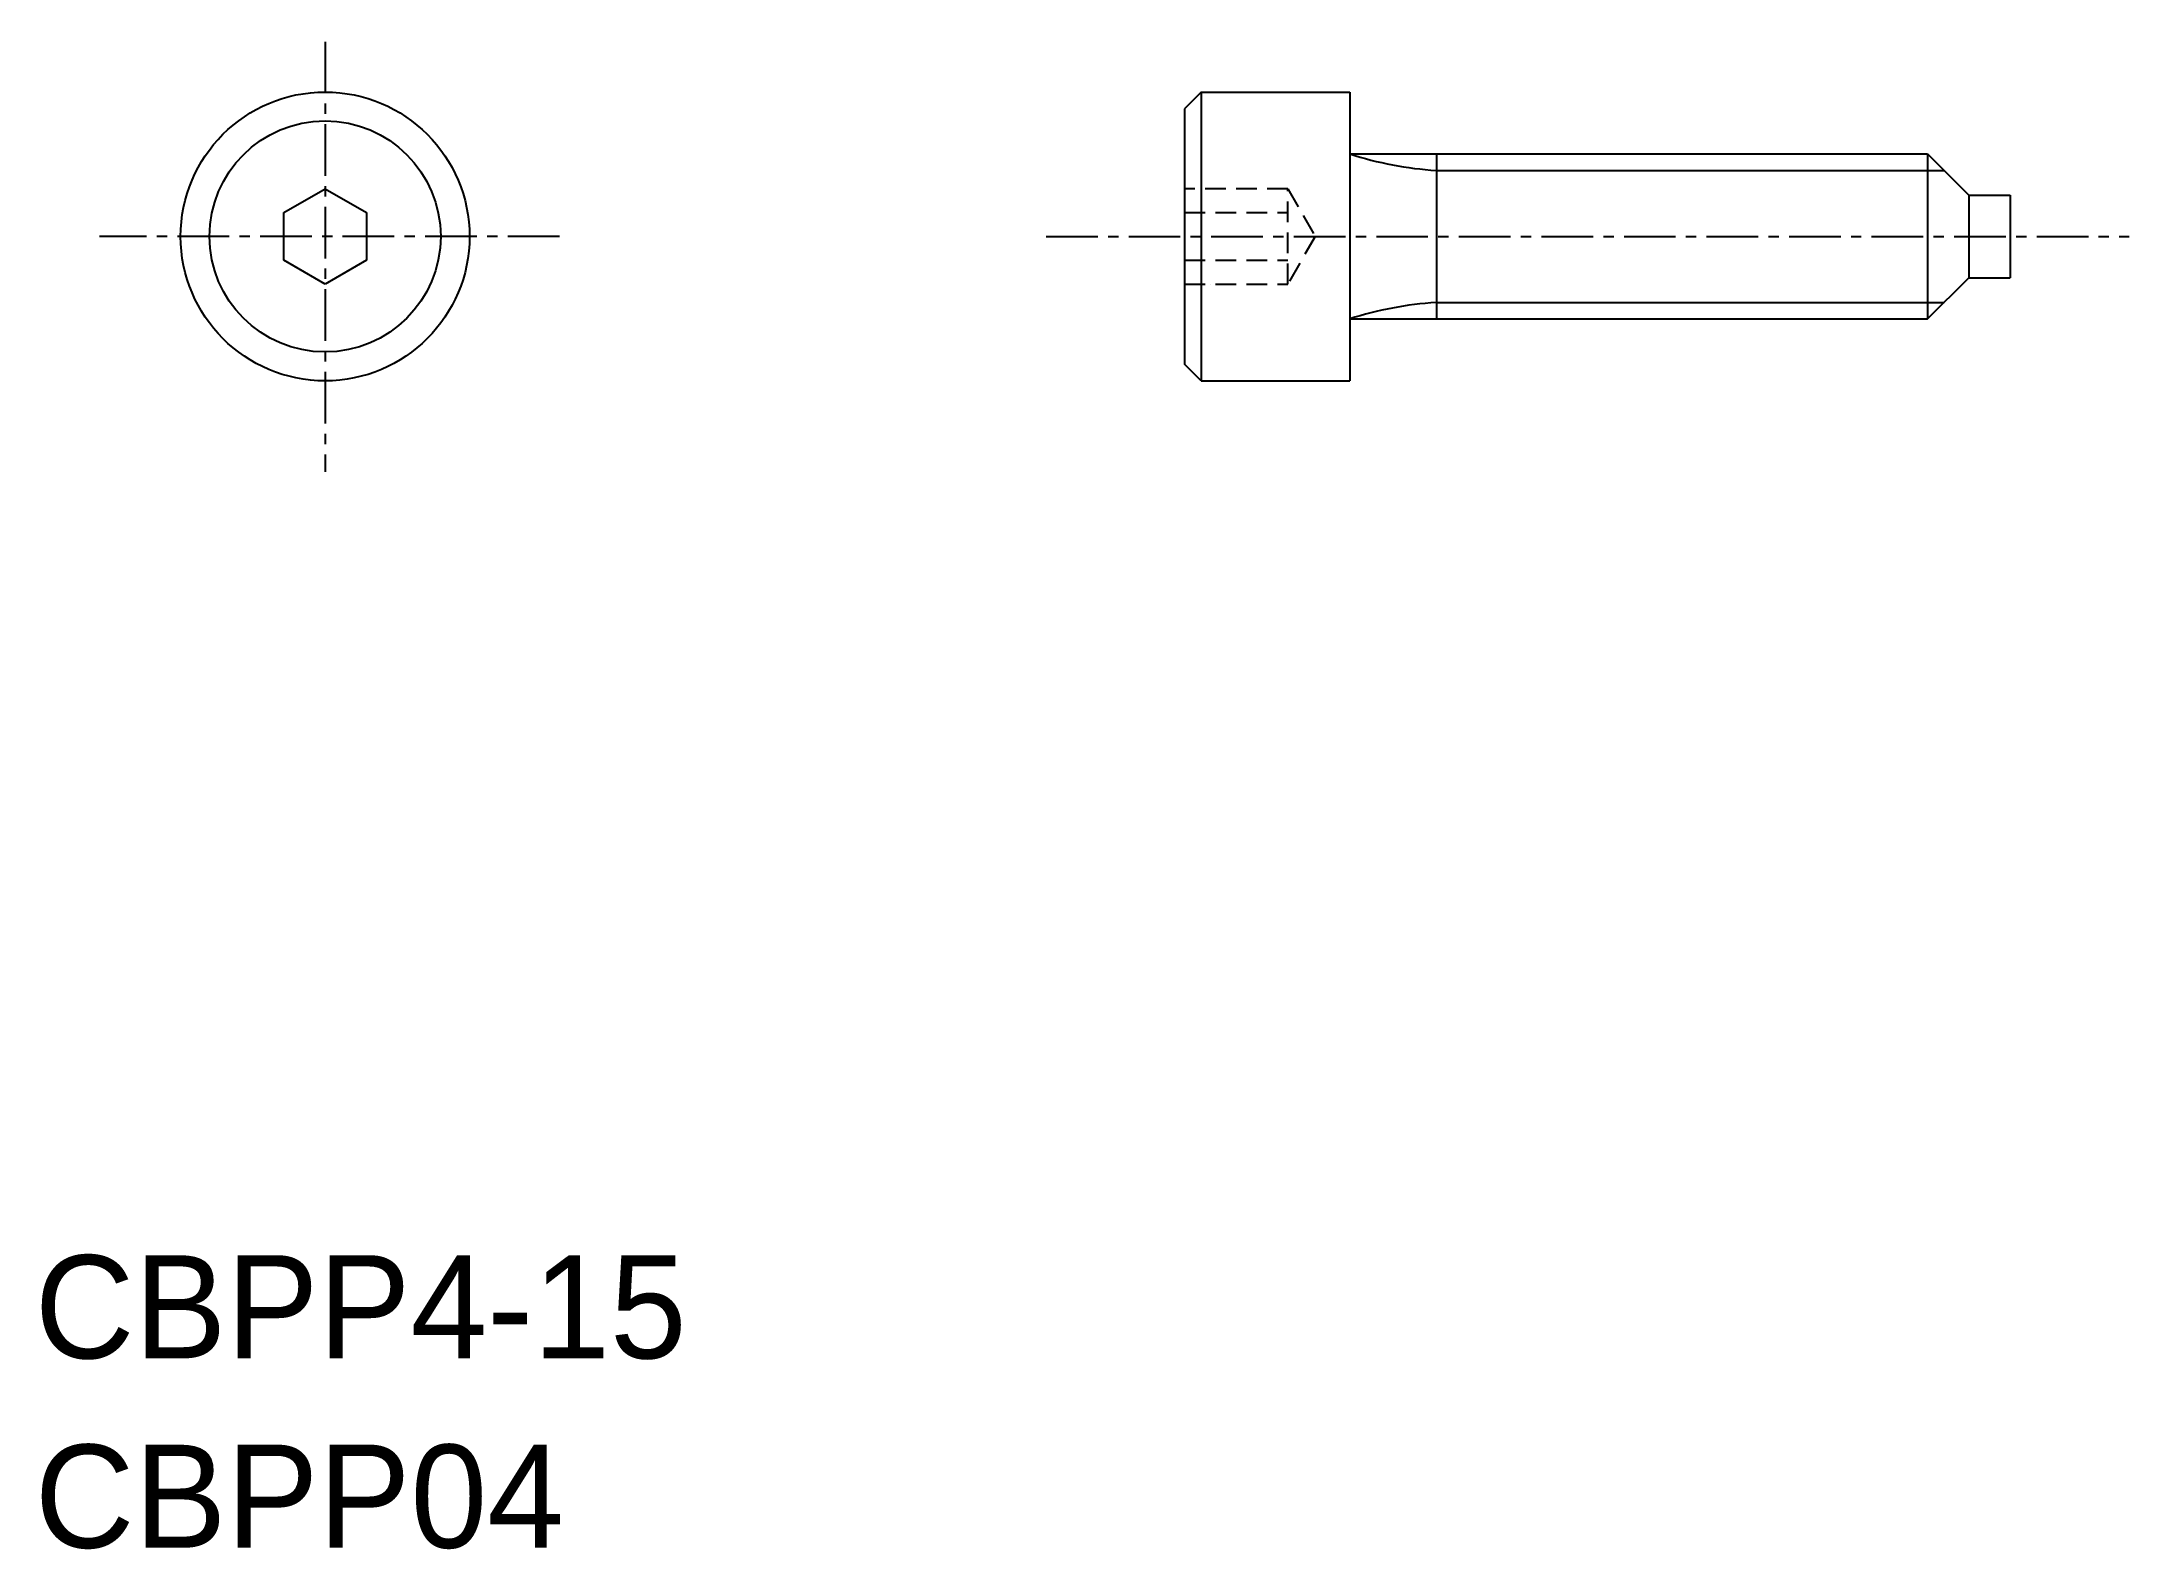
# Model space of a CAD drawing. Extents: x 34.6 to 85.2, y 20.4 to 56.9.
import ezdxf

# ---------------------------------------------------------------- set-up
doc = ezdxf.new("R2010")
doc.units = 0
doc.linetypes.add('CENTER', pattern=[2, 1.25, -0.25, 0.25, -0.25])
doc.linetypes.add('DASHED', pattern=[0.75, 0.5, -0.25])
doc.layers.get('0').update_dxf_attribs({"linetype": 'CONTINUOUS'})
doc.layers.add('CENTER', color=1, linetype='CENTER')

msp = doc.modelspace()

# ---------------------------------------------------------------- linework, layer by layer
at = {"color": 7, "linetype": 'CONTINUOUS'}
for p, q in [((62.694, 55.691), (62.29, 55.287)), ((62.694, 55.691), (66.29, 55.691)), ((62.694, 55.691), (62.694, 48.691)), ((66.29, 55.691), (66.29, 48.691)), ((62.29, 55.287), (62.29, 49.095)), ((66.29, 54.191), (80.291, 54.191)), ((68.39, 54.191), (68.39, 50.191)), ((80.291, 54.191), (81.291, 53.191)), ((80.291, 54.191), (80.291, 50.191)), ((40.466, 52.768), (41.466, 53.345)), ((41.466, 53.345), (42.466, 52.768)), ((81.29, 53.191), (81.29, 51.191)), ((81.29, 53.191), (82.291, 53.191)), ((81.291, 53.191), (81.291, 51.191)), ((82.291, 53.191), (82.291, 51.191)), ((40.466, 51.613), (40.466, 52.768)), ((42.466, 52.768), (42.466, 51.613)), ((41.466, 51.036), (40.466, 51.613)), ((42.466, 51.613), (41.466, 51.036)), ((80.291, 50.191), (81.291, 51.191)), ((81.291, 51.191), (82.291, 51.191)), ((66.29, 50.191), (80.291, 50.191)), ((62.694, 48.691), (62.29, 49.095)), ((62.694, 48.691), (66.29, 48.691))]:
    msp.add_line(p, q, dxfattribs=at)
at = {"color": 3, "linetype": 'CONTINUOUS'}
for p, q in [((68.39, 53.791), (80.691, 53.791)), ((68.39, 50.591), (80.691, 50.591))]:
    msp.add_line(p, q, dxfattribs=at)
at = {"color": 3, "linetype": 'DASHED'}
for p, q in [((64.79, 53.345), (62.29, 53.345)), ((64.79, 51.036), (64.79, 53.345)), ((64.79, 53.345), (65.457, 52.191)), ((62.29, 52.768), (64.79, 52.768)), ((65.457, 52.191), (64.79, 51.036)), ((62.29, 51.613), (64.79, 51.613)), ((62.29, 51.036), (64.79, 51.036)), ((62.915, 51.036), (62.915, 51.036)), ((63.54, 51.036), (63.541, 51.036))]:
    msp.add_line(p, q, dxfattribs=at)
at = {"color": 7, "linetype": 'CONTINUOUS'}
msp.add_circle((41.466, 52.191), 3.5, dxfattribs=at)
at = {"color": 3, "linetype": 'CONTINUOUS'}
msp.add_circle((41.466, 52.191), 2.8, dxfattribs=at)
for centre, start, end in [((68.967, 62.53), 252.206, 266.2254), ((68.967, 41.851), 93.7746, 107.794)]:
    msp.add_arc(centre, 8.759, start, end, dxfattribs=at)
at = {"layer": 'CENTER', "color": 1, "linetype": 'CENTER'}
for p, q in [((41.466, 56.91), (41.466, 46.489)), ((47.141, 52.191), (35.998, 52.191)), ((58.937, 52.191), (85.178, 52.191))]:
    msp.add_line(p, q, dxfattribs=at)

# ---------------------------------------------------------------- texts
at = {"color": 7, "linetype": 'CONTINUOUS'}
for s, p in [('CBPP4-15', (34.431, 25)), ('CBPP04', (34.431, 20.409))]:
    msp.add_text(s, height=2.5, dxfattribs=at).set_placement(p)

doc.saveas('drawing.dxf')
